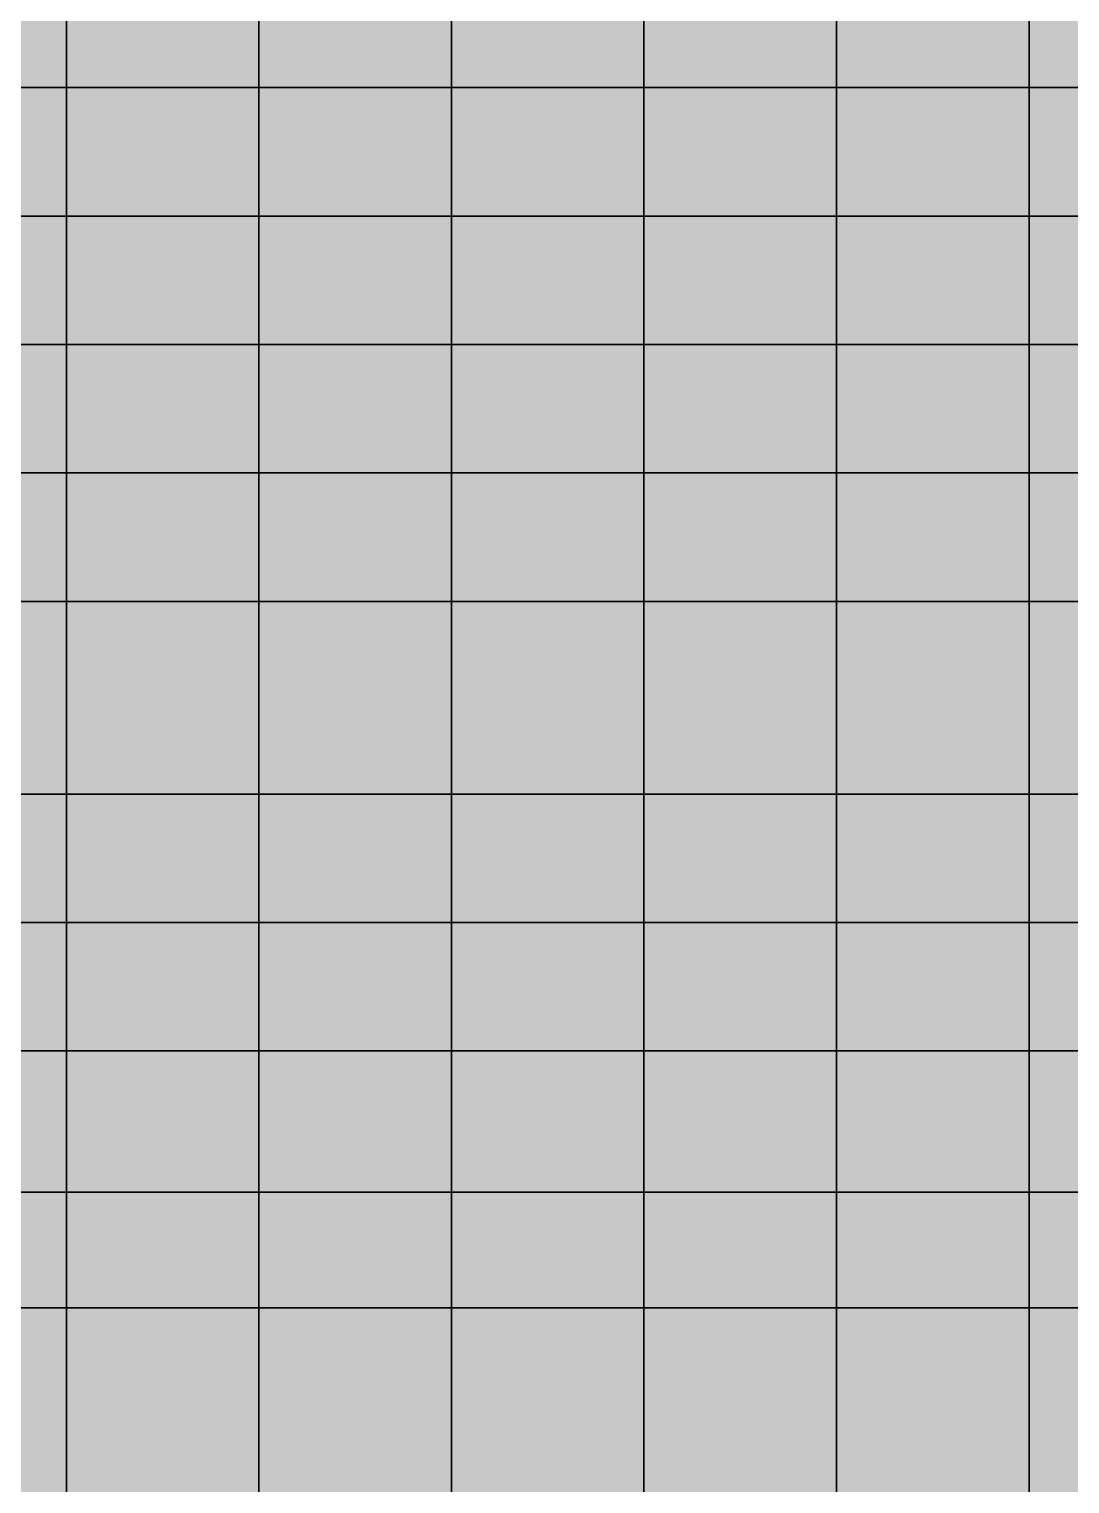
# Model space of a CAD drawing. Header units: inches. Extents: x -100 to 147, y -140 to 41.
# Drawn here: x 42.01 to 50.12, y -29.87 to -18.54 of the extents above; entities that cross this region are included whole.
import ezdxf

# ---------------------------------------------------------------- set-up
doc = ezdxf.new("R2010")
doc.units = ezdxf.units.IN
doc.header["$MEASUREMENT"] = 0
for name, color, linetype in [('Contour 1-01', 7, 'Continuous'), ('Contour 1-02', 7, 'Continuous'), ('Contour 1-03', 7, 'Continuous'), ('Contour 1-04', 7, 'Continuous'), ('Contour 1-05', 7, 'Continuous'), ('Mesh-SCP(30%)_Ac1①', 7, 'Continuous'), ('Mesh-事前混合処理土', 7, 'Continuous'), ('Mesh-埋立土(水中)', 7, 'Continuous'), ('Undeformed Mesh-SCP(30%)_Ac1①', 7, 'Continuous'), ('Undeformed Mesh-事前混合処理土', 7, 'Continuous'), ('Undeformed Mesh-埋立土(水中)', 7, 'Continuous')]:
    doc.layers.add(name, color=color, linetype=linetype)

msp = doc.modelspace()

# ---------------------------------------------------------------- linework, layer by layer
at = {"color": 7, "true_color": 0xffffff, "transparency": 33554687}
for points in [[(40.8, -19), (42.3, -19), (42.3, -18)], [(40.8, -19), (42.3, -18), (40.8, -18)], [(42.3, -18), (42.3, -19), (43.8, -19)], [(42.3, -18), (43.8, -19), (43.8, -18)], [(43.8, -19), (45.3, -19), (45.3, -18)], [(43.8, -19), (45.3, -18), (43.8, -18)], [(45.3, -19), (46.8, -19), (46.8, -18)], [(45.3, -19), (46.8, -18), (45.3, -18)], [(46.8, -18), (46.8, -19), (48.3, -19)], [(46.8, -18), (48.3, -19), (48.3, -18)], [(48.3, -18), (48.3, -19), (49.8, -19)], [(48.3, -18), (49.8, -19), (49.8, -18)], [(49.8, -18), (49.8, -19), (51.3, -19)], [(49.8, -18), (51.3, -19), (51.3, -18)], [(40.8, -20), (42.3, -20), (42.3, -19)], [(40.8, -20), (42.3, -19), (40.8, -19)], [(42.3, -19), (42.3, -20), (43.8, -20)], [(42.3, -19), (43.8, -20), (43.8, -19)], [(43.8, -20), (45.3, -20), (45.3, -19)], [(43.8, -20), (45.3, -19), (43.8, -19)], [(45.3, -20), (46.8, -20), (46.8, -19)], [(45.3, -20), (46.8, -19), (45.3, -19)], [(46.8, -19), (46.8, -20), (48.3, -20)], [(46.8, -19), (48.3, -20), (48.3, -19)], [(48.3, -20), (49.8, -20), (49.8, -19)], [(48.3, -20), (49.8, -19), (48.3, -19)], [(49.8, -20), (51.3, -20), (51.3, -19)], [(49.8, -20), (51.3, -19), (49.8, -19)], [(42.3, -21), (42.3, -20), (40.8, -20)], [(42.3, -21), (40.8, -20), (40.8, -21)], [(42.3, -20), (42.3, -21), (43.8, -21)], [(42.3, -20), (43.8, -21), (43.8, -20)], [(43.8, -21), (45.3, -21), (45.3, -20)], [(43.8, -21), (45.3, -20), (43.8, -20)], [(45.3, -21), (46.8, -21), (46.8, -20)], [(45.3, -21), (46.8, -20), (45.3, -20)], [(46.8, -20), (46.8, -21), (48.3, -21)], [(46.8, -20), (48.3, -21), (48.3, -20)], [(48.3, -21), (49.8, -21), (49.8, -20)], [(48.3, -21), (49.8, -20), (48.3, -20)], [(49.8, -21), (51.3, -21), (51.3, -20)], [(49.8, -21), (51.3, -20), (49.8, -20)], [(40.8, -22), (42.3, -22), (42.3, -21)], [(40.8, -22), (42.3, -21), (40.8, -21)], [(42.3, -21), (42.3, -22), (43.8, -22)], [(42.3, -21), (43.8, -22), (43.8, -21)], [(43.8, -22), (45.3, -22), (45.3, -21)], [(43.8, -22), (45.3, -21), (43.8, -21)], [(45.3, -22), (46.8, -22), (46.8, -21)], [(45.3, -22), (46.8, -21), (45.3, -21)], [(46.8, -21), (46.8, -22), (48.3, -22)], [(46.8, -21), (48.3, -22), (48.3, -21)], [(48.3, -22), (49.8, -22), (49.8, -21)], [(48.3, -22), (49.8, -21), (48.3, -21)], [(49.8, -22), (51.3, -22), (51.3, -21)], [(49.8, -22), (51.3, -21), (49.8, -21)], [(40.8, -23), (42.3, -23), (42.3, -22)], [(40.8, -23), (42.3, -22), (40.8, -22)], [(42.3, -22), (42.3, -23), (43.8, -23)], [(42.3, -22), (43.8, -23), (43.8, -22)], [(43.8, -23), (45.3, -23), (45.3, -22)], [(43.8, -23), (45.3, -22), (43.8, -22)], [(46.8, -22), (45.3, -22), (45.3, -23)], [(46.8, -22), (45.3, -23), (46.8, -23)], [(46.8, -22), (46.8, -23), (48.3, -23)], [(46.8, -22), (48.3, -23), (48.3, -22)], [(49.8, -22), (48.3, -22), (48.3, -23)], [(49.8, -22), (48.3, -23), (49.8, -23)], [(49.8, -23), (51.3, -23), (51.3, -22)], [(49.8, -23), (51.3, -22), (49.8, -22)], [(40.8, -24.5), (42.3, -24.5), (42.3, -23)], [(40.8, -24.5), (42.3, -23), (40.8, -23)], [(42.3, -23), (42.3, -24.5), (43.8, -24.5)], [(42.3, -23), (43.8, -24.5), (43.8, -23)], [(43.8, -24.5), (45.3, -24.5), (45.3, -23)], [(43.8, -24.5), (45.3, -23), (43.8, -23)], [(45.3, -24.5), (46.8, -24.5), (46.8, -23)], [(45.3, -24.5), (46.8, -23), (45.3, -23)], [(46.8, -23), (46.8, -24.5), (48.3, -24.5)], [(46.8, -23), (48.3, -24.5), (48.3, -23)], [(48.3, -24.5), (49.8, -24.5), (49.8, -23)], [(48.3, -24.5), (49.8, -23), (48.3, -23)], [(51.3, -23), (49.8, -23), (49.8, -24.5)], [(51.3, -23), (49.8, -24.5), (51.3, -24.5)], [(40.8, -25.5), (42.3, -25.5), (42.3, -24.5)], [(40.8, -25.5), (42.3, -24.5), (40.8, -24.5)], [(42.3, -24.5), (42.3, -25.5), (43.8, -25.5)], [(42.3, -24.5), (43.8, -25.5), (43.8, -24.5)], [(43.8, -25.5), (45.3, -25.5), (45.3, -24.5)], [(43.8, -25.5), (45.3, -24.5), (43.8, -24.5)], [(45.3, -25.5), (46.8, -25.5), (46.8, -24.5)], [(45.3, -25.5), (46.8, -24.5), (45.3, -24.5)], [(46.8, -24.5), (46.8, -25.5), (48.3, -25.5)], [(46.8, -24.5), (48.3, -25.5), (48.3, -24.5)], [(48.3, -25.5), (49.8, -25.5), (49.8, -24.5)], [(48.3, -25.5), (49.8, -24.5), (48.3, -24.5)], [(49.8, -25.5), (51.3, -25.5), (51.3, -24.5)], [(49.8, -25.5), (51.3, -24.5), (49.8, -24.5)], [(40.8, -26.5), (42.3, -26.5), (42.3, -25.5)], [(40.8, -26.5), (42.3, -25.5), (40.8, -25.5)], [(42.3, -26.5), (43.8, -26.5), (43.8, -25.5)], [(42.3, -26.5), (43.8, -25.5), (42.3, -25.5)], [(43.8, -26.5), (45.3, -26.5), (45.3, -25.5)], [(43.8, -26.5), (45.3, -25.5), (43.8, -25.5)], [(45.3, -26.5), (46.8, -26.5), (46.8, -25.5)], [(45.3, -26.5), (46.8, -25.5), (45.3, -25.5)], [(46.8, -25.5), (46.8, -26.5), (48.3, -26.5)], [(46.8, -25.5), (48.3, -26.5), (48.3, -25.5)], [(48.3, -26.5), (49.8, -26.5), (49.8, -25.5)], [(48.3, -26.5), (49.8, -25.5), (48.3, -25.5)], [(49.8, -26.5), (51.3, -26.5), (51.3, -25.5)], [(49.8, -26.5), (51.3, -25.5), (49.8, -25.5)], [(40.8, -27.6), (42.3, -27.6), (42.3, -26.5)], [(40.8, -27.6), (42.3, -26.5), (40.8, -26.5)], [(42.3, -27.6), (43.8, -27.6), (43.8, -26.5)], [(42.3, -27.6), (43.8, -26.5), (42.3, -26.5)], [(43.8, -27.6), (45.3, -27.6), (45.3, -26.5)], [(43.8, -27.6), (45.3, -26.5), (43.8, -26.5)], [(45.3, -27.6), (46.8, -27.6), (46.8, -26.5)], [(45.3, -27.6), (46.8, -26.5), (45.3, -26.5)], [(46.8, -26.5), (46.8, -27.6), (48.3, -27.6)], [(46.8, -26.5), (48.3, -27.6), (48.3, -26.5)], [(48.3, -27.6), (49.8, -27.6), (49.8, -26.5)], [(48.3, -27.6), (49.8, -26.5), (48.3, -26.5)], [(49.8, -27.6), (51.3, -27.6), (51.3, -26.5)], [(49.8, -27.6), (51.3, -26.5), (49.8, -26.5)], [(40.8, -28.5), (42.3, -28.5), (42.3, -27.6)], [(40.8, -28.5), (42.3, -27.6), (40.8, -27.6)], [(42.3, -28.5), (43.8, -28.5), (43.8, -27.6)], [(42.3, -28.5), (43.8, -27.6), (42.3, -27.6)], [(43.8, -28.5), (45.3, -28.5), (45.3, -27.6)], [(43.8, -28.5), (45.3, -27.6), (43.8, -27.6)], [(45.3, -28.5), (46.8, -28.5), (46.8, -27.6)], [(45.3, -28.5), (46.8, -27.6), (45.3, -27.6)], [(46.8, -27.6), (46.8, -28.5), (48.3, -28.5)], [(46.8, -27.6), (48.3, -28.5), (48.3, -27.6)], [(48.3, -28.5), (49.8, -28.5), (49.8, -27.6)], [(48.3, -28.5), (49.8, -27.6), (48.3, -27.6)], [(49.8, -28.5), (51.3, -28.5), (51.3, -27.6)], [(49.8, -28.5), (51.3, -27.6), (49.8, -27.6)], [(42.3, -28.5), (40.8, -28.5), (40.8, -30.1)], [(42.3, -28.5), (40.8, -30.1), (42.3, -30.1)], [(42.3, -28.5), (42.3, -30.1), (43.8, -30.1)], [(42.3, -28.5), (43.8, -30.1), (43.8, -28.5)], [(45.3, -28.5), (43.8, -28.5), (43.8, -30.1)], [(45.3, -28.5), (43.8, -30.1), (45.3, -30.1)], [(46.8, -28.5), (45.3, -28.5), (45.3, -30.1)], [(46.8, -28.5), (45.3, -30.1), (46.8, -30.1)], [(46.8, -28.5), (46.8, -30.1), (48.3, -30.1)], [(46.8, -28.5), (48.3, -30.1), (48.3, -28.5)], [(49.8, -28.5), (48.3, -28.5), (48.3, -30.1)], [(49.8, -28.5), (48.3, -30.1), (49.8, -30.1)], [(51.3, -28.5), (49.8, -28.5), (49.8, -30.1)], [(51.3, -28.5), (49.8, -30.1), (51.3, -30.1)]]:
    msp.add_solid(points, dxfattribs=at)
at = {"layer": 'Contour 1-01', "color": 5, "true_color": 0x0000ff}
for points in [[(42.3, -21), (42.3, -20), (40.8, -20)], [(42.3, -21), (40.8, -20), (40.8, -21)], [(43.8, -22), (45.3, -22), (45.3, -21)], [(43.8, -22), (45.3, -21), (43.8, -21)], [(42.3, -22), (42.3, -23), (43.8, -23)], [(42.3, -22), (43.8, -23), (43.8, -22)], [(43.8, -23), (45.3, -23), (45.3, -22)], [(43.8, -23), (45.3, -22), (43.8, -22)], [(46.8, -22), (46.8, -23), (48.3, -23)], [(46.8, -22), (48.3, -23), (48.3, -22)], [(49.8, -22), (48.3, -22), (48.3, -23)], [(49.8, -22), (48.3, -23), (49.8, -23)], [(40.8, -24.5), (42.3, -24.5), (42.3, -23)], [(40.8, -24.5), (42.3, -23), (40.8, -23)], [(42.3, -23), (42.3, -24.5), (43.8, -24.5)], [(42.3, -23), (43.8, -24.5), (43.8, -23)], [(43.8, -24.5), (45.3, -24.5), (45.3, -23)], [(43.8, -24.5), (45.3, -23), (43.8, -23)], [(45.3, -24.5), (46.8, -24.5), (46.8, -23)], [(45.3, -24.5), (46.8, -23), (45.3, -23)], [(46.8, -23), (46.8, -24.5), (48.3, -24.5)], [(46.8, -23), (48.3, -24.5), (48.3, -23)], [(48.3, -24.5), (49.8, -24.5), (49.8, -23)], [(48.3, -24.5), (49.8, -23), (48.3, -23)], [(40.8, -27.6), (42.3, -27.6), (42.3, -26.5)], [(40.8, -27.6), (42.3, -26.5), (40.8, -26.5)], [(40.8, -28.5), (42.3, -28.5), (42.3, -27.6)], [(40.8, -28.5), (42.3, -27.6), (40.8, -27.6)], [(42.3, -28.5), (43.8, -28.5), (43.8, -27.6)], [(42.3, -28.5), (43.8, -27.6), (42.3, -27.6)], [(43.8, -28.5), (45.3, -28.5), (45.3, -27.6)], [(43.8, -28.5), (45.3, -27.6), (43.8, -27.6)], [(42.3, -28.5), (40.8, -28.5), (40.8, -30.1)], [(42.3, -28.5), (40.8, -30.1), (42.3, -30.1)], [(42.3, -28.5), (42.3, -30.1), (43.8, -30.1)], [(42.3, -28.5), (43.8, -30.1), (43.8, -28.5)]]:
    msp.add_solid(points, dxfattribs=at)
at = {"layer": 'Contour 1-02', "color": 150, "true_color": 0x0071ff}
for points in [[(42.3, -20), (42.3, -21), (43.8, -21)], [(42.3, -20), (43.8, -21), (43.8, -20)], [(40.8, -22), (42.3, -22), (42.3, -21)], [(40.8, -22), (42.3, -21), (40.8, -21)], [(42.3, -21), (42.3, -22), (43.8, -22)], [(42.3, -21), (43.8, -22), (43.8, -21)], [(40.8, -23), (42.3, -23), (42.3, -22)], [(40.8, -23), (42.3, -22), (40.8, -22)], [(46.8, -22), (45.3, -22), (45.3, -23)], [(46.8, -22), (45.3, -23), (46.8, -23)], [(49.8, -23), (51.3, -23), (51.3, -22)], [(49.8, -23), (51.3, -22), (49.8, -22)], [(51.3, -23), (49.8, -23), (49.8, -24.5)], [(51.3, -23), (49.8, -24.5), (51.3, -24.5)], [(42.3, -27.6), (43.8, -27.6), (43.8, -26.5)], [(42.3, -27.6), (43.8, -26.5), (42.3, -26.5)], [(43.8, -27.6), (45.3, -27.6), (45.3, -26.5)], [(43.8, -27.6), (45.3, -26.5), (43.8, -26.5)], [(45.3, -27.6), (46.8, -27.6), (46.8, -26.5)], [(45.3, -27.6), (46.8, -26.5), (45.3, -26.5)], [(45.3, -28.5), (46.8, -28.5), (46.8, -27.6)], [(45.3, -28.5), (46.8, -27.6), (45.3, -27.6)], [(45.3, -28.5), (43.8, -28.5), (43.8, -30.1)], [(45.3, -28.5), (43.8, -30.1), (45.3, -30.1)]]:
    msp.add_solid(points, dxfattribs=at)
at = {"layer": 'Contour 1-03', "color": 4, "true_color": 0x00e2ff}
for points in [[(40.8, -19), (42.3, -19), (42.3, -18)], [(40.8, -19), (42.3, -18), (40.8, -18)], [(43.8, -19), (45.3, -19), (45.3, -18)], [(43.8, -19), (45.3, -18), (43.8, -18)], [(45.3, -19), (46.8, -19), (46.8, -18)], [(45.3, -19), (46.8, -18), (45.3, -18)], [(46.8, -18), (46.8, -19), (48.3, -19)], [(46.8, -18), (48.3, -19), (48.3, -18)], [(48.3, -18), (48.3, -19), (49.8, -19)], [(48.3, -18), (49.8, -19), (49.8, -18)], [(49.8, -18), (49.8, -19), (51.3, -19)], [(49.8, -18), (51.3, -19), (51.3, -18)], [(40.8, -20), (42.3, -20), (42.3, -19)], [(40.8, -20), (42.3, -19), (40.8, -19)], [(42.3, -19), (42.3, -20), (43.8, -20)], [(42.3, -19), (43.8, -20), (43.8, -19)], [(43.8, -20), (45.3, -20), (45.3, -19)], [(43.8, -20), (45.3, -19), (43.8, -19)], [(45.3, -20), (46.8, -20), (46.8, -19)], [(45.3, -20), (46.8, -19), (45.3, -19)], [(46.8, -19), (46.8, -20), (48.3, -20)], [(46.8, -19), (48.3, -20), (48.3, -19)], [(48.3, -20), (49.8, -20), (49.8, -19)], [(48.3, -20), (49.8, -19), (48.3, -19)], [(49.8, -20), (51.3, -20), (51.3, -19)], [(49.8, -20), (51.3, -19), (49.8, -19)], [(43.8, -21), (45.3, -21), (45.3, -20)], [(43.8, -21), (45.3, -20), (43.8, -20)], [(45.3, -21), (46.8, -21), (46.8, -20)], [(45.3, -21), (46.8, -20), (45.3, -20)], [(46.8, -20), (46.8, -21), (48.3, -21)], [(46.8, -20), (48.3, -21), (48.3, -20)], [(48.3, -21), (49.8, -21), (49.8, -20)], [(48.3, -21), (49.8, -20), (48.3, -20)], [(49.8, -21), (51.3, -21), (51.3, -20)], [(49.8, -21), (51.3, -20), (49.8, -20)], [(45.3, -22), (46.8, -22), (46.8, -21)], [(45.3, -22), (46.8, -21), (45.3, -21)], [(46.8, -21), (46.8, -22), (48.3, -22)], [(46.8, -21), (48.3, -22), (48.3, -21)], [(48.3, -22), (49.8, -22), (49.8, -21)], [(48.3, -22), (49.8, -21), (48.3, -21)], [(49.8, -22), (51.3, -22), (51.3, -21)], [(49.8, -22), (51.3, -21), (49.8, -21)], [(42.3, -24.5), (42.3, -25.5), (43.8, -25.5)], [(42.3, -24.5), (43.8, -25.5), (43.8, -24.5)], [(43.8, -25.5), (45.3, -25.5), (45.3, -24.5)], [(43.8, -25.5), (45.3, -24.5), (43.8, -24.5)], [(45.3, -25.5), (46.8, -25.5), (46.8, -24.5)], [(45.3, -25.5), (46.8, -24.5), (45.3, -24.5)], [(46.8, -24.5), (46.8, -25.5), (48.3, -25.5)], [(46.8, -24.5), (48.3, -25.5), (48.3, -24.5)], [(48.3, -25.5), (49.8, -25.5), (49.8, -24.5)], [(48.3, -25.5), (49.8, -24.5), (48.3, -24.5)], [(49.8, -25.5), (51.3, -25.5), (51.3, -24.5)], [(49.8, -25.5), (51.3, -24.5), (49.8, -24.5)], [(42.3, -26.5), (43.8, -26.5), (43.8, -25.5)], [(42.3, -26.5), (43.8, -25.5), (42.3, -25.5)], [(43.8, -26.5), (45.3, -26.5), (45.3, -25.5)], [(43.8, -26.5), (45.3, -25.5), (43.8, -25.5)], [(45.3, -26.5), (46.8, -26.5), (46.8, -25.5)], [(45.3, -26.5), (46.8, -25.5), (45.3, -25.5)], [(46.8, -25.5), (46.8, -26.5), (48.3, -26.5)], [(46.8, -25.5), (48.3, -26.5), (48.3, -25.5)], [(48.3, -26.5), (49.8, -26.5), (49.8, -25.5)], [(48.3, -26.5), (49.8, -25.5), (48.3, -25.5)], [(49.8, -26.5), (51.3, -26.5), (51.3, -25.5)], [(49.8, -26.5), (51.3, -25.5), (49.8, -25.5)], [(46.8, -26.5), (46.8, -27.6), (48.3, -27.6)], [(46.8, -26.5), (48.3, -27.6), (48.3, -26.5)], [(48.3, -27.6), (49.8, -27.6), (49.8, -26.5)], [(48.3, -27.6), (49.8, -26.5), (48.3, -26.5)], [(49.8, -27.6), (51.3, -27.6), (51.3, -26.5)], [(49.8, -27.6), (51.3, -26.5), (49.8, -26.5)], [(46.8, -27.6), (46.8, -28.5), (48.3, -28.5)], [(46.8, -27.6), (48.3, -28.5), (48.3, -27.6)], [(48.3, -28.5), (49.8, -28.5), (49.8, -27.6)], [(48.3, -28.5), (49.8, -27.6), (48.3, -27.6)], [(49.8, -28.5), (51.3, -28.5), (51.3, -27.6)], [(49.8, -28.5), (51.3, -27.6), (49.8, -27.6)], [(46.8, -28.5), (45.3, -28.5), (45.3, -30.1)], [(46.8, -28.5), (45.3, -30.1), (46.8, -30.1)]]:
    msp.add_solid(points, dxfattribs=at)
at = {"layer": 'Contour 1-04', "color": 120, "true_color": 0x00ffaa}
for points in [[(42.3, -18), (42.3, -19), (43.8, -19)], [(42.3, -18), (43.8, -19), (43.8, -18)], [(40.8, -26.5), (42.3, -26.5), (42.3, -25.5)], [(40.8, -26.5), (42.3, -25.5), (40.8, -25.5)], [(46.8, -28.5), (46.8, -30.1), (48.3, -30.1)], [(46.8, -28.5), (48.3, -30.1), (48.3, -28.5)], [(49.8, -28.5), (48.3, -28.5), (48.3, -30.1)], [(49.8, -28.5), (48.3, -30.1), (49.8, -30.1)], [(51.3, -28.5), (49.8, -28.5), (49.8, -30.1)], [(51.3, -28.5), (49.8, -30.1), (51.3, -30.1)]]:
    msp.add_solid(points, dxfattribs=at)
at = {"layer": 'Contour 1-05', "color": 100, "true_color": 0x00ff38}
for points in [[(40.8, -25.5), (42.3, -25.5), (42.3, -24.5)], [(40.8, -25.5), (42.3, -24.5), (40.8, -24.5)]]:
    msp.add_solid(points, dxfattribs=at)
at = {"layer": 'Mesh-SCP(30%)_Ac1①', "color": 18, "true_color": 0x000000, "transparency": 33554559}
for p, q in [((42.3, -24.5), (40.8, -24.5)), ((42.3, -25.5), (42.3, -24.5)), ((42.3, -24.5), (42.3, -25.5)), ((43.8, -24.5), (42.3, -24.5)), ((43.8, -25.5), (43.8, -24.5)), ((45.3, -24.5), (43.8, -24.5)), ((43.8, -24.5), (43.8, -25.5)), ((45.3, -25.5), (45.3, -24.5)), ((46.8, -24.5), (45.3, -24.5)), ((45.3, -24.5), (45.3, -25.5)), ((46.8, -25.5), (46.8, -24.5)), ((46.8, -24.5), (46.8, -25.5)), ((48.3, -24.5), (46.8, -24.5)), ((48.3, -25.5), (48.3, -24.5)), ((49.8, -24.5), (48.3, -24.5)), ((48.3, -24.5), (48.3, -25.5)), ((49.8, -25.5), (49.8, -24.5)), ((51.3, -24.5), (49.8, -24.5)), ((49.8, -24.5), (49.8, -25.5)), ((42.3, -25.5), (40.8, -25.5)), ((40.8, -25.5), (42.3, -25.5)), ((42.3, -26.5), (42.3, -25.5)), ((43.8, -25.5), (42.3, -25.5)), ((42.3, -25.5), (42.3, -26.5)), ((42.3, -25.5), (43.8, -25.5)), ((43.8, -26.5), (43.8, -25.5)), ((45.3, -25.5), (43.8, -25.5)), ((43.8, -25.5), (43.8, -26.5)), ((43.8, -25.5), (45.3, -25.5)), ((45.3, -26.5), (45.3, -25.5)), ((46.8, -25.5), (45.3, -25.5)), ((45.3, -25.5), (45.3, -26.5)), ((45.3, -25.5), (46.8, -25.5)), ((46.8, -26.5), (46.8, -25.5)), ((46.8, -25.5), (46.8, -26.5)), ((48.3, -25.5), (46.8, -25.5)), ((46.8, -25.5), (48.3, -25.5)), ((48.3, -26.5), (48.3, -25.5)), ((49.8, -25.5), (48.3, -25.5)), ((48.3, -25.5), (48.3, -26.5)), ((48.3, -25.5), (49.8, -25.5)), ((49.8, -26.5), (49.8, -25.5)), ((51.3, -25.5), (49.8, -25.5)), ((49.8, -25.5), (49.8, -26.5)), ((49.8, -25.5), (51.3, -25.5)), ((42.3, -26.5), (40.8, -26.5)), ((40.8, -26.5), (42.3, -26.5)), ((42.3, -27.6), (42.3, -26.5)), ((43.8, -26.5), (42.3, -26.5)), ((42.3, -26.5), (42.3, -27.6)), ((42.3, -26.5), (43.8, -26.5)), ((43.8, -27.6), (43.8, -26.5)), ((45.3, -26.5), (43.8, -26.5)), ((43.8, -26.5), (43.8, -27.6)), ((43.8, -26.5), (45.3, -26.5)), ((45.3, -27.6), (45.3, -26.5)), ((46.8, -26.5), (45.3, -26.5)), ((45.3, -26.5), (45.3, -27.6)), ((45.3, -26.5), (46.8, -26.5)), ((46.8, -27.6), (46.8, -26.5)), ((46.8, -26.5), (46.8, -27.6)), ((48.3, -26.5), (46.8, -26.5)), ((46.8, -26.5), (48.3, -26.5)), ((48.3, -27.6), (48.3, -26.5)), ((49.8, -26.5), (48.3, -26.5)), ((48.3, -26.5), (48.3, -27.6)), ((48.3, -26.5), (49.8, -26.5)), ((49.8, -27.6), (49.8, -26.5)), ((51.3, -26.5), (49.8, -26.5)), ((49.8, -26.5), (49.8, -27.6)), ((49.8, -26.5), (51.3, -26.5)), ((42.3, -27.6), (40.8, -27.6)), ((40.8, -27.6), (42.3, -27.6)), ((42.3, -28.5), (42.3, -27.6)), ((43.8, -27.6), (42.3, -27.6)), ((42.3, -27.6), (42.3, -28.5)), ((42.3, -27.6), (43.8, -27.6)), ((43.8, -28.5), (43.8, -27.6)), ((43.8, -27.6), (45.3, -27.6)), ((45.3, -27.6), (43.8, -27.6)), ((43.8, -27.6), (43.8, -28.5)), ((45.3, -28.5), (45.3, -27.6)), ((46.8, -27.6), (45.3, -27.6)), ((45.3, -27.6), (45.3, -28.5)), ((45.3, -27.6), (46.8, -27.6)), ((46.8, -28.5), (46.8, -27.6)), ((46.8, -27.6), (46.8, -28.5)), ((48.3, -27.6), (46.8, -27.6)), ((46.8, -27.6), (48.3, -27.6)), ((48.3, -28.5), (48.3, -27.6)), ((49.8, -27.6), (48.3, -27.6)), ((48.3, -27.6), (48.3, -28.5)), ((48.3, -27.6), (49.8, -27.6)), ((49.8, -28.5), (49.8, -27.6)), ((49.8, -27.6), (51.3, -27.6)), ((51.3, -27.6), (49.8, -27.6)), ((49.8, -27.6), (49.8, -28.5)), ((42.3, -28.5), (40.8, -28.5)), ((40.8, -28.5), (42.3, -28.5)), ((42.3, -30.1), (42.3, -28.5)), ((42.3, -28.5), (42.3, -30.1)), ((43.8, -28.5), (42.3, -28.5)), ((42.3, -28.5), (43.8, -28.5)), ((43.8, -30.1), (43.8, -28.5)), ((45.3, -28.5), (43.8, -28.5)), ((43.8, -28.5), (43.8, -30.1)), ((43.8, -28.5), (45.3, -28.5)), ((45.3, -30.1), (45.3, -28.5)), ((46.8, -28.5), (45.3, -28.5)), ((45.3, -28.5), (45.3, -30.1)), ((45.3, -28.5), (46.8, -28.5)), ((46.8, -30.1), (46.8, -28.5)), ((46.8, -28.5), (46.8, -30.1)), ((48.3, -28.5), (46.8, -28.5)), ((46.8, -28.5), (48.3, -28.5)), ((48.3, -30.1), (48.3, -28.5)), ((49.8, -28.5), (48.3, -28.5)), ((48.3, -28.5), (48.3, -30.1)), ((48.3, -28.5), (49.8, -28.5)), ((49.8, -30.1), (49.8, -28.5)), ((51.3, -28.5), (49.8, -28.5)), ((49.8, -28.5), (49.8, -30.1)), ((49.8, -28.5), (51.3, -28.5))]:
    msp.add_line(p, q, dxfattribs=at)
at = {"layer": 'Mesh-事前混合処理土', "color": 18, "true_color": 0x000000, "transparency": 33554559}
for p, q in [((42.3, -20), (40.8, -20)), ((42.3, -21), (42.3, -20)), ((42.3, -21), (40.8, -21)), ((40.8, -21), (42.3, -21)), ((42.3, -22), (42.3, -21)), ((42.3, -21), (42.3, -22)), ((43.8, -21), (42.3, -21)), ((43.8, -22), (43.8, -21)), ((45.3, -21), (43.8, -21)), ((43.8, -21), (43.8, -22)), ((45.3, -22), (45.3, -21)), ((42.3, -22), (40.8, -22)), ((40.8, -22), (42.3, -22)), ((42.3, -23), (42.3, -22)), ((42.3, -22), (42.3, -23)), ((43.8, -22), (42.3, -22)), ((42.3, -22), (43.8, -22)), ((43.8, -23), (43.8, -22)), ((45.3, -22), (43.8, -22)), ((43.8, -22), (43.8, -23)), ((43.8, -22), (45.3, -22)), ((45.3, -23), (45.3, -22)), ((46.8, -22), (45.3, -22)), ((45.3, -22), (45.3, -23)), ((46.8, -23), (46.8, -22)), ((46.8, -22), (46.8, -23)), ((48.3, -22), (46.8, -22)), ((48.3, -23), (48.3, -22)), ((49.8, -22), (48.3, -22)), ((48.3, -22), (48.3, -23)), ((49.8, -23), (49.8, -22)), ((42.3, -23), (40.8, -23)), ((40.8, -23), (42.3, -23)), ((42.3, -24.5), (42.3, -23)), ((42.3, -23), (43.8, -23)), ((42.3, -23), (42.3, -24.5)), ((43.8, -23), (42.3, -23)), ((43.8, -24.5), (43.8, -23)), ((45.3, -23), (43.8, -23)), ((43.8, -23), (43.8, -24.5)), ((43.8, -23), (45.3, -23)), ((45.3, -24.5), (45.3, -23)), ((46.8, -23), (45.3, -23)), ((45.3, -23), (45.3, -24.5)), ((45.3, -23), (46.8, -23)), ((46.8, -24.5), (46.8, -23)), ((46.8, -23), (46.8, -24.5)), ((48.3, -23), (46.8, -23)), ((46.8, -23), (48.3, -23)), ((48.3, -24.5), (48.3, -23)), ((48.3, -23), (49.8, -23)), ((49.8, -23), (48.3, -23)), ((48.3, -23), (48.3, -24.5)), ((49.8, -24.5), (49.8, -23)), ((51.3, -23), (49.8, -23)), ((49.8, -23), (49.8, -24.5)), ((40.8, -24.5), (42.3, -24.5)), ((42.3, -24.5), (43.8, -24.5)), ((43.8, -24.5), (45.3, -24.5)), ((45.3, -24.5), (46.8, -24.5)), ((46.8, -24.5), (48.3, -24.5)), ((48.3, -24.5), (49.8, -24.5)), ((49.8, -24.5), (51.3, -24.5))]:
    msp.add_line(p, q, dxfattribs=at)
at = {"layer": 'Mesh-埋立土(水中)', "color": 18, "true_color": 0x000000, "transparency": 33554559}
for p, q in [((42.3, -19), (42.3, -18)), ((42.3, -18), (42.3, -19)), ((43.8, -19), (43.8, -18)), ((43.8, -18), (43.8, -19)), ((45.3, -19), (45.3, -18)), ((45.3, -18), (45.3, -19)), ((46.8, -19), (46.8, -18)), ((46.8, -18), (46.8, -19)), ((48.3, -19), (48.3, -18)), ((48.3, -18), (48.3, -19)), ((49.8, -19), (49.8, -18)), ((49.8, -18), (49.8, -19)), ((40.8, -19), (42.3, -19)), ((42.3, -19), (40.8, -19)), ((42.3, -20), (42.3, -19)), ((42.3, -19), (42.3, -20)), ((43.8, -19), (42.3, -19)), ((42.3, -19), (43.8, -19)), ((43.8, -20), (43.8, -19)), ((45.3, -19), (43.8, -19)), ((43.8, -19), (43.8, -20)), ((43.8, -19), (45.3, -19)), ((45.3, -20), (45.3, -19)), ((46.8, -19), (45.3, -19)), ((45.3, -19), (45.3, -20)), ((45.3, -19), (46.8, -19)), ((46.8, -20), (46.8, -19)), ((46.8, -19), (48.3, -19)), ((46.8, -19), (46.8, -20)), ((48.3, -19), (46.8, -19)), ((48.3, -20), (48.3, -19)), ((49.8, -19), (48.3, -19)), ((48.3, -19), (48.3, -20)), ((48.3, -19), (49.8, -19)), ((49.8, -20), (49.8, -19)), ((51.3, -19), (49.8, -19)), ((49.8, -19), (49.8, -20)), ((49.8, -19), (51.3, -19)), ((40.8, -20), (42.3, -20)), ((42.3, -20), (42.3, -21)), ((43.8, -20), (42.3, -20)), ((42.3, -20), (43.8, -20)), ((43.8, -21), (43.8, -20)), ((45.3, -20), (43.8, -20)), ((43.8, -20), (43.8, -21)), ((43.8, -20), (45.3, -20)), ((45.3, -21), (45.3, -20)), ((46.8, -20), (45.3, -20)), ((45.3, -20), (45.3, -21)), ((45.3, -20), (46.8, -20)), ((46.8, -21), (46.8, -20)), ((46.8, -20), (46.8, -21)), ((48.3, -20), (46.8, -20)), ((46.8, -20), (48.3, -20)), ((48.3, -21), (48.3, -20)), ((49.8, -20), (48.3, -20)), ((48.3, -20), (48.3, -21)), ((48.3, -20), (49.8, -20)), ((49.8, -21), (49.8, -20)), ((51.3, -20), (49.8, -20)), ((49.8, -20), (49.8, -21)), ((49.8, -20), (51.3, -20)), ((42.3, -21), (43.8, -21)), ((43.8, -21), (45.3, -21)), ((46.8, -21), (45.3, -21)), ((45.3, -21), (45.3, -22)), ((45.3, -21), (46.8, -21)), ((46.8, -22), (46.8, -21)), ((46.8, -21), (46.8, -22)), ((48.3, -21), (46.8, -21)), ((46.8, -21), (48.3, -21)), ((48.3, -22), (48.3, -21)), ((49.8, -21), (48.3, -21)), ((48.3, -21), (48.3, -22)), ((48.3, -21), (49.8, -21)), ((49.8, -22), (49.8, -21)), ((51.3, -21), (49.8, -21)), ((49.8, -21), (49.8, -22)), ((49.8, -21), (51.3, -21)), ((45.3, -22), (46.8, -22)), ((46.8, -22), (48.3, -22)), ((48.3, -22), (49.8, -22)), ((51.3, -22), (49.8, -22)), ((49.8, -22), (49.8, -23)), ((49.8, -22), (51.3, -22)), ((49.8, -23), (51.3, -23))]:
    msp.add_line(p, q, dxfattribs=at)
at = {"layer": 'Undeformed Mesh-SCP(30%)_Ac1①', "color": 8, "true_color": 0x808080, "transparency": 33554687}
for p, q in [((42.3, -24.5), (40.8, -24.5)), ((42.3, -25.5), (42.3, -24.5)), ((42.3, -24.5), (42.3, -25.5)), ((43.8, -24.5), (42.3, -24.5)), ((43.8, -25.5), (43.8, -24.5)), ((45.3, -24.5), (43.8, -24.5)), ((43.8, -24.5), (43.8, -25.5)), ((45.3, -25.5), (45.3, -24.5)), ((46.8, -24.5), (45.3, -24.5)), ((45.3, -24.5), (45.3, -25.5)), ((46.8, -25.5), (46.8, -24.5)), ((46.8, -24.5), (46.8, -25.5)), ((48.3, -24.5), (46.8, -24.5)), ((48.3, -25.5), (48.3, -24.5)), ((49.8, -24.5), (48.3, -24.5)), ((48.3, -24.5), (48.3, -25.5)), ((49.8, -25.5), (49.8, -24.5)), ((51.3, -24.5), (49.8, -24.5)), ((49.8, -24.5), (49.8, -25.5)), ((42.3, -25.5), (40.8, -25.5)), ((40.8, -25.5), (42.3, -25.5)), ((42.3, -26.5), (42.3, -25.5)), ((43.8, -25.5), (42.3, -25.5)), ((42.3, -25.5), (42.3, -26.5)), ((42.3, -25.5), (43.8, -25.5)), ((43.8, -26.5), (43.8, -25.5)), ((45.3, -25.5), (43.8, -25.5)), ((43.8, -25.5), (43.8, -26.5)), ((43.8, -25.5), (45.3, -25.5)), ((45.3, -26.5), (45.3, -25.5)), ((46.8, -25.5), (45.3, -25.5)), ((45.3, -25.5), (45.3, -26.5)), ((45.3, -25.5), (46.8, -25.5)), ((46.8, -26.5), (46.8, -25.5)), ((46.8, -25.5), (46.8, -26.5)), ((48.3, -25.5), (46.8, -25.5)), ((46.8, -25.5), (48.3, -25.5)), ((48.3, -26.5), (48.3, -25.5)), ((49.8, -25.5), (48.3, -25.5)), ((48.3, -25.5), (48.3, -26.5)), ((48.3, -25.5), (49.8, -25.5)), ((49.8, -26.5), (49.8, -25.5)), ((51.3, -25.5), (49.8, -25.5)), ((49.8, -25.5), (49.8, -26.5)), ((49.8, -25.5), (51.3, -25.5)), ((42.3, -26.5), (40.8, -26.5)), ((40.8, -26.5), (42.3, -26.5)), ((42.3, -27.6), (42.3, -26.5)), ((43.8, -26.5), (42.3, -26.5)), ((42.3, -26.5), (42.3, -27.6)), ((42.3, -26.5), (43.8, -26.5)), ((43.8, -27.6), (43.8, -26.5)), ((45.3, -26.5), (43.8, -26.5)), ((43.8, -26.5), (43.8, -27.6)), ((43.8, -26.5), (45.3, -26.5)), ((45.3, -27.6), (45.3, -26.5)), ((46.8, -26.5), (45.3, -26.5)), ((45.3, -26.5), (45.3, -27.6)), ((45.3, -26.5), (46.8, -26.5)), ((46.8, -27.6), (46.8, -26.5)), ((46.8, -26.5), (46.8, -27.6)), ((48.3, -26.5), (46.8, -26.5)), ((46.8, -26.5), (48.3, -26.5)), ((48.3, -27.6), (48.3, -26.5)), ((49.8, -26.5), (48.3, -26.5)), ((48.3, -26.5), (48.3, -27.6)), ((48.3, -26.5), (49.8, -26.5)), ((49.8, -27.6), (49.8, -26.5)), ((51.3, -26.5), (49.8, -26.5)), ((49.8, -26.5), (49.8, -27.6)), ((49.8, -26.5), (51.3, -26.5)), ((42.3, -27.6), (40.8, -27.6)), ((40.8, -27.6), (42.3, -27.6)), ((42.3, -28.5), (42.3, -27.6)), ((43.8, -27.6), (42.3, -27.6)), ((42.3, -27.6), (42.3, -28.5)), ((42.3, -27.6), (43.8, -27.6)), ((43.8, -28.5), (43.8, -27.6)), ((43.8, -27.6), (45.3, -27.6)), ((45.3, -27.6), (43.8, -27.6)), ((43.8, -27.6), (43.8, -28.5)), ((45.3, -28.5), (45.3, -27.6)), ((46.8, -27.6), (45.3, -27.6)), ((45.3, -27.6), (45.3, -28.5)), ((45.3, -27.6), (46.8, -27.6)), ((46.8, -28.5), (46.8, -27.6)), ((46.8, -27.6), (46.8, -28.5)), ((48.3, -27.6), (46.8, -27.6)), ((46.8, -27.6), (48.3, -27.6)), ((48.3, -28.5), (48.3, -27.6)), ((49.8, -27.6), (48.3, -27.6)), ((48.3, -27.6), (48.3, -28.5)), ((48.3, -27.6), (49.8, -27.6)), ((49.8, -28.5), (49.8, -27.6)), ((49.8, -27.6), (51.3, -27.6)), ((51.3, -27.6), (49.8, -27.6)), ((49.8, -27.6), (49.8, -28.5)), ((42.3, -28.5), (40.8, -28.5)), ((40.8, -28.5), (42.3, -28.5)), ((42.3, -30.1), (42.3, -28.5)), ((42.3, -28.5), (42.3, -30.1)), ((43.8, -28.5), (42.3, -28.5)), ((42.3, -28.5), (43.8, -28.5)), ((43.8, -30.1), (43.8, -28.5)), ((45.3, -28.5), (43.8, -28.5)), ((43.8, -28.5), (43.8, -30.1)), ((43.8, -28.5), (45.3, -28.5)), ((45.3, -30.1), (45.3, -28.5)), ((46.8, -28.5), (45.3, -28.5)), ((45.3, -28.5), (45.3, -30.1)), ((45.3, -28.5), (46.8, -28.5)), ((46.8, -30.1), (46.8, -28.5)), ((46.8, -28.5), (46.8, -30.1)), ((48.3, -28.5), (46.8, -28.5)), ((46.8, -28.5), (48.3, -28.5)), ((48.3, -30.1), (48.3, -28.5)), ((49.8, -28.5), (48.3, -28.5)), ((48.3, -28.5), (48.3, -30.1)), ((48.3, -28.5), (49.8, -28.5)), ((49.8, -30.1), (49.8, -28.5)), ((51.3, -28.5), (49.8, -28.5)), ((49.8, -28.5), (49.8, -30.1)), ((49.8, -28.5), (51.3, -28.5))]:
    msp.add_line(p, q, dxfattribs=at)
at = {"layer": 'Undeformed Mesh-事前混合処理土', "color": 8, "true_color": 0x808080, "transparency": 33554687}
for p, q in [((42.3, -20), (40.8, -20)), ((42.3, -21), (42.3, -20)), ((42.3, -21), (40.8, -21)), ((40.8, -21), (42.3, -21)), ((42.3, -22), (42.3, -21)), ((42.3, -21), (42.3, -22)), ((43.8, -21), (42.3, -21)), ((43.8, -22), (43.8, -21)), ((45.3, -21), (43.8, -21)), ((43.8, -21), (43.8, -22)), ((45.3, -22), (45.3, -21)), ((42.3, -22), (40.8, -22)), ((40.8, -22), (42.3, -22)), ((42.3, -23), (42.3, -22)), ((42.3, -22), (42.3, -23)), ((43.8, -22), (42.3, -22)), ((42.3, -22), (43.8, -22)), ((43.8, -23), (43.8, -22)), ((45.3, -22), (43.8, -22)), ((43.8, -22), (43.8, -23)), ((43.8, -22), (45.3, -22)), ((45.3, -23), (45.3, -22)), ((46.8, -22), (45.3, -22)), ((45.3, -22), (45.3, -23)), ((46.8, -23), (46.8, -22)), ((46.8, -22), (46.8, -23)), ((48.3, -22), (46.8, -22)), ((48.3, -23), (48.3, -22)), ((49.8, -22), (48.3, -22)), ((48.3, -22), (48.3, -23)), ((49.8, -23), (49.8, -22)), ((42.3, -23), (40.8, -23)), ((40.8, -23), (42.3, -23)), ((42.3, -24.5), (42.3, -23)), ((42.3, -23), (43.8, -23)), ((42.3, -23), (42.3, -24.5)), ((43.8, -23), (42.3, -23)), ((43.8, -24.5), (43.8, -23)), ((45.3, -23), (43.8, -23)), ((43.8, -23), (43.8, -24.5)), ((43.8, -23), (45.3, -23)), ((45.3, -24.5), (45.3, -23)), ((46.8, -23), (45.3, -23)), ((45.3, -23), (45.3, -24.5)), ((45.3, -23), (46.8, -23)), ((46.8, -24.5), (46.8, -23)), ((46.8, -23), (46.8, -24.5)), ((48.3, -23), (46.8, -23)), ((46.8, -23), (48.3, -23)), ((48.3, -24.5), (48.3, -23)), ((48.3, -23), (49.8, -23)), ((49.8, -23), (48.3, -23)), ((48.3, -23), (48.3, -24.5)), ((49.8, -24.5), (49.8, -23)), ((51.3, -23), (49.8, -23)), ((49.8, -23), (49.8, -24.5)), ((40.8, -24.5), (42.3, -24.5)), ((42.3, -24.5), (43.8, -24.5)), ((43.8, -24.5), (45.3, -24.5)), ((45.3, -24.5), (46.8, -24.5)), ((46.8, -24.5), (48.3, -24.5)), ((48.3, -24.5), (49.8, -24.5)), ((49.8, -24.5), (51.3, -24.5))]:
    msp.add_line(p, q, dxfattribs=at)
at = {"layer": 'Undeformed Mesh-埋立土(水中)', "color": 8, "true_color": 0x808080, "transparency": 33554687}
for p, q in [((42.3, -19), (42.3, -18)), ((42.3, -18), (42.3, -19)), ((43.8, -19), (43.8, -18)), ((43.8, -18), (43.8, -19)), ((45.3, -19), (45.3, -18)), ((45.3, -18), (45.3, -19)), ((46.8, -19), (46.8, -18)), ((46.8, -18), (46.8, -19)), ((48.3, -19), (48.3, -18)), ((48.3, -18), (48.3, -19)), ((49.8, -19), (49.8, -18)), ((49.8, -18), (49.8, -19)), ((40.8, -19), (42.3, -19)), ((42.3, -19), (40.8, -19)), ((42.3, -20), (42.3, -19)), ((42.3, -19), (42.3, -20)), ((43.8, -19), (42.3, -19)), ((42.3, -19), (43.8, -19)), ((43.8, -20), (43.8, -19)), ((45.3, -19), (43.8, -19)), ((43.8, -19), (43.8, -20)), ((43.8, -19), (45.3, -19)), ((45.3, -20), (45.3, -19)), ((46.8, -19), (45.3, -19)), ((45.3, -19), (45.3, -20)), ((45.3, -19), (46.8, -19)), ((46.8, -20), (46.8, -19)), ((46.8, -19), (48.3, -19)), ((46.8, -19), (46.8, -20)), ((48.3, -19), (46.8, -19)), ((48.3, -20), (48.3, -19)), ((49.8, -19), (48.3, -19)), ((48.3, -19), (48.3, -20)), ((48.3, -19), (49.8, -19)), ((49.8, -20), (49.8, -19)), ((51.3, -19), (49.8, -19)), ((49.8, -19), (49.8, -20)), ((49.8, -19), (51.3, -19)), ((40.8, -20), (42.3, -20)), ((42.3, -20), (42.3, -21)), ((43.8, -20), (42.3, -20)), ((42.3, -20), (43.8, -20)), ((43.8, -21), (43.8, -20)), ((45.3, -20), (43.8, -20)), ((43.8, -20), (43.8, -21)), ((43.8, -20), (45.3, -20)), ((45.3, -21), (45.3, -20)), ((46.8, -20), (45.3, -20)), ((45.3, -20), (45.3, -21)), ((45.3, -20), (46.8, -20)), ((46.8, -21), (46.8, -20)), ((46.8, -20), (46.8, -21)), ((48.3, -20), (46.8, -20)), ((46.8, -20), (48.3, -20)), ((48.3, -21), (48.3, -20)), ((49.8, -20), (48.3, -20)), ((48.3, -20), (48.3, -21)), ((48.3, -20), (49.8, -20)), ((49.8, -21), (49.8, -20)), ((51.3, -20), (49.8, -20)), ((49.8, -20), (49.8, -21)), ((49.8, -20), (51.3, -20)), ((42.3, -21), (43.8, -21)), ((43.8, -21), (45.3, -21)), ((46.8, -21), (45.3, -21)), ((45.3, -21), (45.3, -22)), ((45.3, -21), (46.8, -21)), ((46.8, -22), (46.8, -21)), ((46.8, -21), (46.8, -22)), ((48.3, -21), (46.8, -21)), ((46.8, -21), (48.3, -21)), ((48.3, -22), (48.3, -21)), ((49.8, -21), (48.3, -21)), ((48.3, -21), (48.3, -22)), ((48.3, -21), (49.8, -21)), ((49.8, -22), (49.8, -21)), ((51.3, -21), (49.8, -21)), ((49.8, -21), (49.8, -22)), ((49.8, -21), (51.3, -21)), ((45.3, -22), (46.8, -22)), ((46.8, -22), (48.3, -22)), ((48.3, -22), (49.8, -22)), ((51.3, -22), (49.8, -22)), ((49.8, -22), (49.8, -23)), ((49.8, -22), (51.3, -22)), ((49.8, -23), (51.3, -23))]:
    msp.add_line(p, q, dxfattribs=at)

doc.saveas('drawing.dxf')
